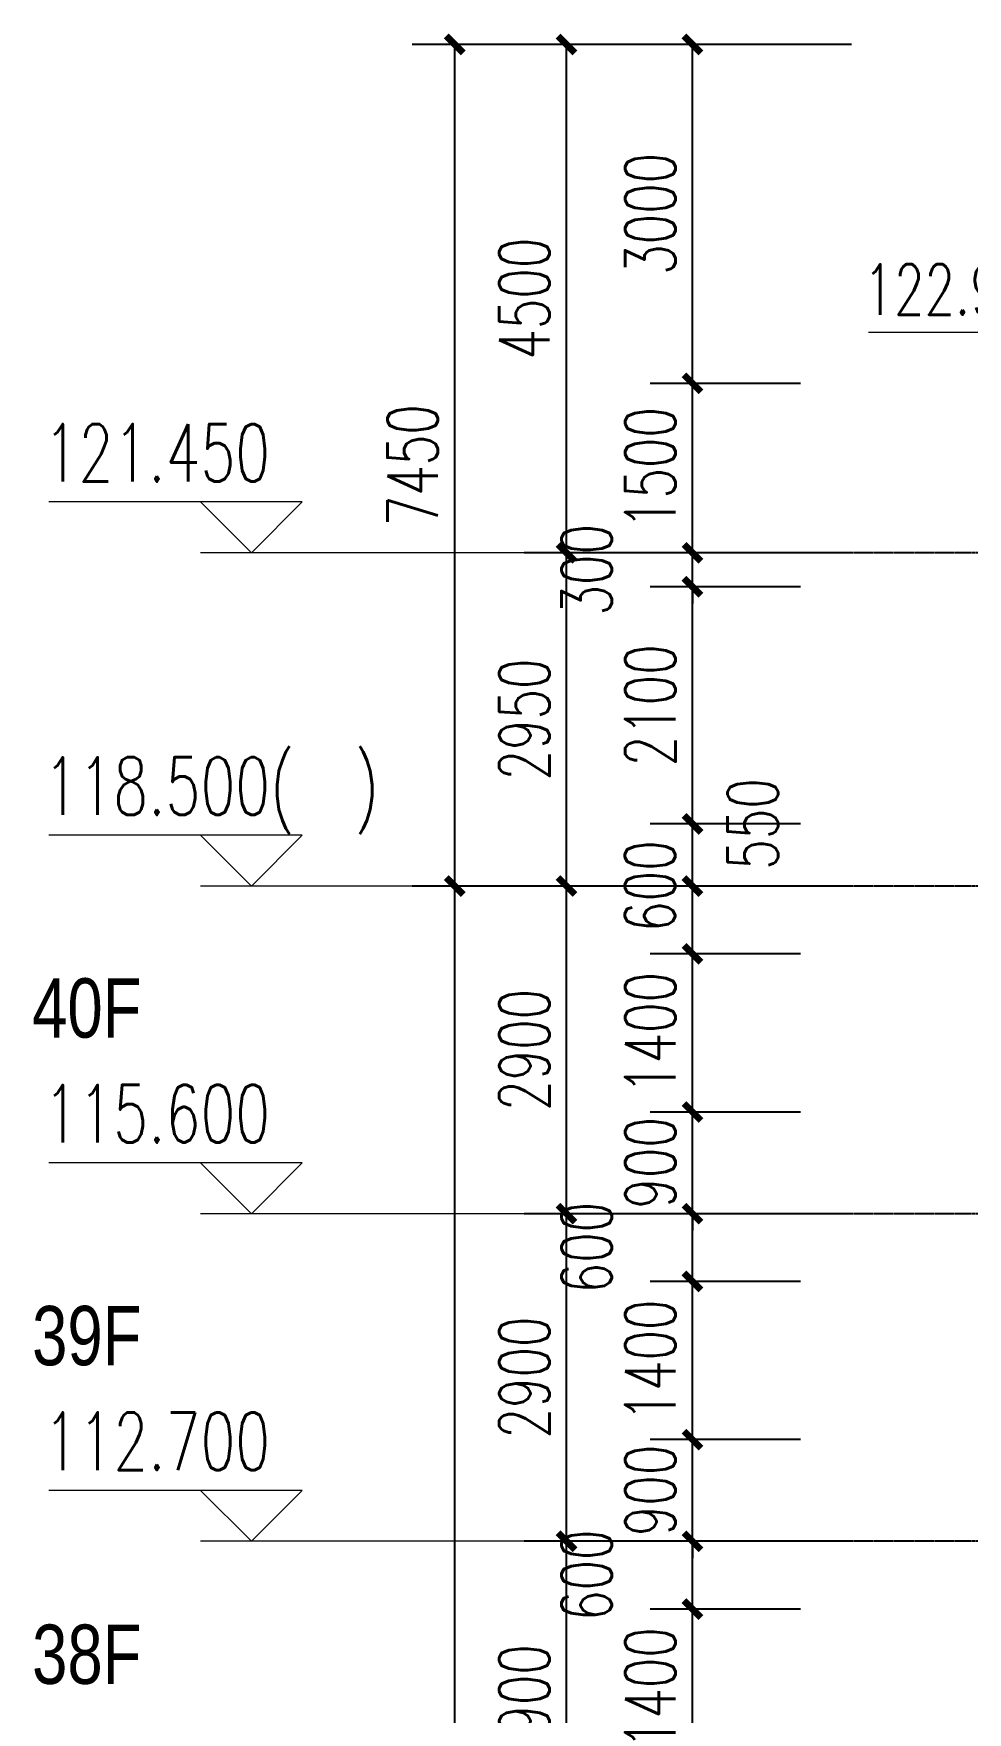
# Model space of a CAD drawing. Header units: millimetres. Extents: x 43 to 235305, y 0 to 139712.
# Drawn here: x 70 to 8337, y 123893 to 138754 of the extents above; entities that cross this region are included whole.
import ezdxf

# ---------------------------------------------------------------- set-up
doc = ezdxf.new("R2010")
doc.units = ezdxf.units.MM
doc.linetypes.add('DOTE', pattern=[2.42, 2, -0.2, 0.02, -0.2])
for name, color, linetype in [('A-AXIS', 1, 'DOTE'), ('A-AXIS-DIMS', 3, 'Continuous'), ('A-DRWD-DIMS', 144, 'Continuous'), ('A-ROOM-NAME', 255, 'Continuous'), ('AXIS', 3, 'Continuous'), ('PUB_DIM', 3, 'Continuous'), ('PUB_TEXT', 7, 'Continuous')]:
    doc.layers.add(name, color=color, linetype=linetype)
doc.styles.add('_TCH_DIM', font='SIMPLEX', dxfattribs={"bigfont": 'GBCBIG'})
doc.styles.add('_TCH_DIM_T3', font='SIMPLEX', dxfattribs={"width": 0.705882, "bigfont": 'GBCBIG'})
doc.styles.add('ZBHZ', font='zbxw.shx', dxfattribs={"width": 0.7, "bigfont": 'zbhz.shx'})
doc.dimstyles.new('_TCH_ARCH&&150', dxfattribs={"dimtxt": 446.25, "dimasz": 150, "dimexe": 375, "dimexo": 450, "dimgap": 150, "dimtad": 1, "dimdec": 0, "dimzin": 0, "dimdsep": 46, "dimtxsty": '_TCH_DIM_T3', "dimblk": 'ARCHTICK', "dimcen": 0.09, "dimclrt": 7, "dimazin": 2, "dimtfac": 1, "dimtdec": 0, "dimtix": 1, "dimtmove": 2, "dimatfit": 3, "dimfxl": 1, "dimtolj": 1, "dimtzin": 0, "dimarcsym": 0})

# ---------------------------------------------------------------- blocks, each defined once
blk = doc.blocks.new('_ArchTick')
at = {"color": 0, "linetype": 'ByBlock', "const_width": 0.4}
blk.add_lwpolyline([(-0.5, -0.5), (0.5, 0.5)], dxfattribs=at)
blk = doc.blocks.new('*D3808')
at = {"layer": 'A-AXIS-DIMS', "color": 0, "lineweight": -2, "transparency": 16777216}
for p, q in [((7310, 125408), (4413, 125408)), ((4788, 122508), (4788, 125408)), ((7310, 122508), (4413, 122508))]:
    blk.add_line(p, q, dxfattribs=at)
at = {"layer": 'Defpoints', "color": 0, "transparency": 16777216}
for p in [(4788, 125408), (7760, 125408), (7760, 122508)]:
    blk.add_point(p, dxfattribs=at)
at = {"layer": 'A-AXIS-DIMS', "color": 0, "lineweight": -2, "transparency": 16777216, "xscale": 150, "yscale": 150, "zscale": 150}
for p, rotation in [((4788, 125408), 90), ((4788, 122508), 270)]:
    blk.add_blockref('_ArchTick', p, dxfattribs=dict(at, rotation=rotation))
at = {"layer": 'A-AXIS-DIMS', "color": 7, "transparency": 16777216, "insert": (4415, 123958), "char_height": 446.2, "attachment_point": 5, "rotation": 90, "style": '_TCH_DIM_T3'}
blk.add_mtext('\\A1;2900', dxfattribs=at)
blk = doc.blocks.new('*D3809')
at = {"layer": 'A-AXIS-DIMS', "color": 0, "lineweight": -2, "transparency": 16777216}
for p, q in [((7310, 128308), (4413, 128308)), ((4788, 125408), (4788, 128308)), ((7310, 125408), (4413, 125408))]:
    blk.add_line(p, q, dxfattribs=at)
at = {"layer": 'Defpoints', "color": 0, "transparency": 16777216}
for p in [(4788, 128308), (7760, 128308), (7760, 125408)]:
    blk.add_point(p, dxfattribs=at)
at = {"layer": 'A-AXIS-DIMS', "color": 0, "lineweight": -2, "transparency": 16777216, "xscale": 150, "yscale": 150, "zscale": 150}
for p, rotation in [((4788, 128308), 90), ((4788, 125408), 270)]:
    blk.add_blockref('_ArchTick', p, dxfattribs=dict(at, rotation=rotation))
at = {"layer": 'A-AXIS-DIMS', "color": 7, "transparency": 16777216, "insert": (4415, 126858), "char_height": 446.2, "attachment_point": 5, "rotation": 90, "style": '_TCH_DIM_T3'}
blk.add_mtext('\\A1;2900', dxfattribs=at)
blk = doc.blocks.new('*D3810')
at = {"layer": 'A-AXIS-DIMS', "color": 0, "lineweight": -2, "transparency": 16777216}
for p, q in [((7310, 131208), (4413, 131208)), ((4788, 128308), (4788, 131208)), ((7310, 128308), (4413, 128308))]:
    blk.add_line(p, q, dxfattribs=at)
at = {"layer": 'Defpoints', "color": 0, "transparency": 16777216}
for p in [(4788, 131208), (7760, 131208), (7760, 128308)]:
    blk.add_point(p, dxfattribs=at)
at = {"layer": 'A-AXIS-DIMS', "color": 0, "lineweight": -2, "transparency": 16777216, "xscale": 150, "yscale": 150, "zscale": 150}
for p, rotation in [((4788, 131208), 90), ((4788, 128308), 270)]:
    blk.add_blockref('_ArchTick', p, dxfattribs=dict(at, rotation=rotation))
at = {"layer": 'A-AXIS-DIMS', "color": 7, "transparency": 16777216, "insert": (4415, 129758), "char_height": 446.2, "attachment_point": 5, "rotation": 90, "style": '_TCH_DIM_T3'}
blk.add_mtext('\\A1;2900', dxfattribs=at)
blk = doc.blocks.new('*D3812')
at = {"layer": 'Defpoints', "color": 0, "transparency": 16777216}
for p in [(3798, 131208), (7248, 131208), (7248, 12708)]:
    blk.add_point(p, dxfattribs=at)
at = {"layer": 'PUB_DIM', "color": 0, "lineweight": -2, "transparency": 16777216}
for p, q in [((6798, 131208), (3423, 131208)), ((3798, 12708), (3798, 131208)), ((6798, 12708), (3423, 12708))]:
    blk.add_line(p, q, dxfattribs=at)
at = {"layer": 'PUB_DIM', "color": 0, "lineweight": -2, "transparency": 16777216, "xscale": 150, "yscale": 150, "zscale": 150}
for p, rotation in [((3798, 131208), 90), ((3798, 12708), 270)]:
    blk.add_blockref('_ArchTick', p, dxfattribs=dict(at, rotation=rotation))
at = {"layer": 'PUB_DIM', "color": 7, "transparency": 16777216, "insert": (3425, 71958), "char_height": 446.2, "attachment_point": 5, "rotation": 90, "style": '_TCH_DIM_T3'}
blk.add_mtext('\\A1;118500', dxfattribs=at)
blk = doc.blocks.new('*D3813')
at = {"layer": 'Defpoints', "color": 0, "transparency": 16777216}
for p in [(3798, 138658), (7248, 138658), (7248, 131208)]:
    blk.add_point(p, dxfattribs=at)
at = {"layer": 'PUB_DIM', "color": 0, "lineweight": -2, "transparency": 16777216}
for p, q in [((6798, 138658), (3423, 138658)), ((3798, 131208), (3798, 138658)), ((6798, 131208), (3423, 131208))]:
    blk.add_line(p, q, dxfattribs=at)
at = {"layer": 'PUB_DIM', "color": 0, "lineweight": -2, "transparency": 16777216, "xscale": 150, "yscale": 150, "zscale": 150}
for p, rotation in [((3798, 138658), 90), ((3798, 131208), 270)]:
    blk.add_blockref('_ArchTick', p, dxfattribs=dict(at, rotation=rotation))
at = {"layer": 'PUB_DIM', "color": 7, "transparency": 16777216, "insert": (3425, 134933), "char_height": 446.2, "attachment_point": 5, "rotation": 90, "style": '_TCH_DIM_T3'}
blk.add_mtext('\\A1;7450', dxfattribs=at)
blk = doc.blocks.new('*D4038')
at = {"layer": 'A-DRWD-DIMS', "color": 0, "lineweight": -2, "transparency": 16777216}
for p, q in [((6860, 124808), (5528, 124808)), ((5903, 123408), (5903, 124808)), ((6860, 123408), (5528, 123408))]:
    blk.add_line(p, q, dxfattribs=at)
at = {"layer": 'Defpoints', "color": 0, "transparency": 16777216}
for p in [(5903, 124808), (7310, 124808), (7310, 123408)]:
    blk.add_point(p, dxfattribs=at)
at = {"layer": 'A-DRWD-DIMS', "color": 0, "lineweight": -2, "transparency": 16777216, "xscale": 150, "yscale": 150, "zscale": 150}
for p, rotation in [((5903, 124808), 90), ((5903, 123408), 270)]:
    blk.add_blockref('_ArchTick', p, dxfattribs=dict(at, rotation=rotation))
at = {"layer": 'A-DRWD-DIMS', "color": 7, "transparency": 16777216, "insert": (5530, 124108), "char_height": 446.2, "attachment_point": 5, "rotation": 90, "style": '_TCH_DIM_T3'}
blk.add_mtext('\\A1;1400', dxfattribs=at)
blk = doc.blocks.new('*D4039')
at = {"layer": 'A-DRWD-DIMS', "color": 0, "lineweight": -2, "transparency": 16777216}
for p, q in [((6860, 125408), (5528, 125408)), ((5903, 124808), (5903, 125408)), ((6860, 124808), (5528, 124808))]:
    blk.add_line(p, q, dxfattribs=at)
at = {"layer": 'Defpoints', "color": 0, "transparency": 16777216}
for p in [(5903, 125408), (7310, 125408), (7310, 124808)]:
    blk.add_point(p, dxfattribs=at)
at = {"layer": 'A-DRWD-DIMS', "color": 0, "lineweight": -2, "transparency": 16777216, "xscale": 150, "yscale": 150, "zscale": 150}
for p, rotation in [((5903, 125408), 90), ((5903, 124808), 270)]:
    blk.add_blockref('_ArchTick', p, dxfattribs=dict(at, rotation=rotation))
at = {"layer": 'A-DRWD-DIMS', "color": 7, "transparency": 16777216, "insert": (4966, 125108), "char_height": 446.2, "attachment_point": 5, "rotation": 90, "style": '_TCH_DIM_T3'}
blk.add_mtext('\\A1;600', dxfattribs=at)
blk = doc.blocks.new('*D4040')
at = {"layer": 'A-DRWD-DIMS', "color": 0, "lineweight": -2, "transparency": 16777216}
for p, q in [((5903, 126308), (5903, 126458)), ((6860, 126308), (5528, 126308)), ((5903, 125408), (5903, 126308)), ((6860, 125408), (5528, 125408)), ((5903, 125408), (5903, 125258))]:
    blk.add_line(p, q, dxfattribs=at)
at = {"layer": 'Defpoints', "color": 0, "transparency": 16777216}
for p in [(5903, 126308), (7310, 126308), (7310, 125408)]:
    blk.add_point(p, dxfattribs=at)
at = {"layer": 'A-DRWD-DIMS', "color": 0, "lineweight": -2, "transparency": 16777216, "xscale": 150, "yscale": 150, "zscale": 150}
for p, rotation in [((5903, 126308), 270), ((5903, 125408), 90)]:
    blk.add_blockref('_ArchTick', p, dxfattribs=dict(at, rotation=rotation))
at = {"layer": 'A-DRWD-DIMS', "color": 7, "transparency": 16777216, "insert": (5530, 125858), "char_height": 446.2, "attachment_point": 5, "rotation": 90, "style": '_TCH_DIM_T3'}
blk.add_mtext('\\A1;900', dxfattribs=at)
blk = doc.blocks.new('*D4041')
at = {"layer": 'A-DRWD-DIMS', "color": 0, "lineweight": -2, "transparency": 16777216}
for p, q in [((6860, 127708), (5528, 127708)), ((5903, 126308), (5903, 127708)), ((6860, 126308), (5528, 126308))]:
    blk.add_line(p, q, dxfattribs=at)
at = {"layer": 'Defpoints', "color": 0, "transparency": 16777216}
for p in [(5903, 127708), (7310, 127708), (7310, 126308)]:
    blk.add_point(p, dxfattribs=at)
at = {"layer": 'A-DRWD-DIMS', "color": 0, "lineweight": -2, "transparency": 16777216, "xscale": 150, "yscale": 150, "zscale": 150}
for p, rotation in [((5903, 127708), 90), ((5903, 126308), 270)]:
    blk.add_blockref('_ArchTick', p, dxfattribs=dict(at, rotation=rotation))
at = {"layer": 'A-DRWD-DIMS', "color": 7, "transparency": 16777216, "insert": (5530, 127008), "char_height": 446.2, "attachment_point": 5, "rotation": 90, "style": '_TCH_DIM_T3'}
blk.add_mtext('\\A1;1400', dxfattribs=at)
blk = doc.blocks.new('*D4042')
at = {"layer": 'A-DRWD-DIMS', "color": 0, "lineweight": -2, "transparency": 16777216}
for p, q in [((6860, 128308), (5528, 128308)), ((5903, 127708), (5903, 128308)), ((6860, 127708), (5528, 127708))]:
    blk.add_line(p, q, dxfattribs=at)
at = {"layer": 'Defpoints', "color": 0, "transparency": 16777216}
for p in [(5903, 128308), (7310, 128308), (7310, 127708)]:
    blk.add_point(p, dxfattribs=at)
at = {"layer": 'A-DRWD-DIMS', "color": 0, "lineweight": -2, "transparency": 16777216, "xscale": 150, "yscale": 150, "zscale": 150}
for p, rotation in [((5903, 128308), 90), ((5903, 127708), 270)]:
    blk.add_blockref('_ArchTick', p, dxfattribs=dict(at, rotation=rotation))
at = {"layer": 'A-DRWD-DIMS', "color": 7, "transparency": 16777216, "insert": (4966, 128008), "char_height": 446.2, "attachment_point": 5, "rotation": 90, "style": '_TCH_DIM_T3'}
blk.add_mtext('\\A1;600', dxfattribs=at)
blk = doc.blocks.new('*D4043')
at = {"layer": 'A-DRWD-DIMS', "color": 0, "lineweight": -2, "transparency": 16777216}
for p, q in [((5903, 129208), (5903, 129358)), ((6860, 129208), (5528, 129208)), ((5903, 128308), (5903, 129208)), ((6860, 128308), (5528, 128308)), ((5903, 128308), (5903, 128158))]:
    blk.add_line(p, q, dxfattribs=at)
at = {"layer": 'Defpoints', "color": 0, "transparency": 16777216}
for p in [(5903, 129208), (7310, 129208), (7310, 128308)]:
    blk.add_point(p, dxfattribs=at)
at = {"layer": 'A-DRWD-DIMS', "color": 0, "lineweight": -2, "transparency": 16777216, "xscale": 150, "yscale": 150, "zscale": 150}
for p, rotation in [((5903, 129208), 270), ((5903, 128308), 90)]:
    blk.add_blockref('_ArchTick', p, dxfattribs=dict(at, rotation=rotation))
at = {"layer": 'A-DRWD-DIMS', "color": 7, "transparency": 16777216, "insert": (5530, 128758), "char_height": 446.2, "attachment_point": 5, "rotation": 90, "style": '_TCH_DIM_T3'}
blk.add_mtext('\\A1;900', dxfattribs=at)
blk = doc.blocks.new('*D4044')
at = {"layer": 'A-DRWD-DIMS', "color": 0, "lineweight": -2, "transparency": 16777216}
for p, q in [((6860, 130608), (5528, 130608)), ((5903, 129208), (5903, 130608)), ((6860, 129208), (5528, 129208))]:
    blk.add_line(p, q, dxfattribs=at)
at = {"layer": 'Defpoints', "color": 0, "transparency": 16777216}
for p in [(5903, 130608), (7310, 130608), (7310, 129208)]:
    blk.add_point(p, dxfattribs=at)
at = {"layer": 'A-DRWD-DIMS', "color": 0, "lineweight": -2, "transparency": 16777216, "xscale": 150, "yscale": 150, "zscale": 150}
for p, rotation in [((5903, 130608), 90), ((5903, 129208), 270)]:
    blk.add_blockref('_ArchTick', p, dxfattribs=dict(at, rotation=rotation))
at = {"layer": 'A-DRWD-DIMS', "color": 7, "transparency": 16777216, "insert": (5530, 129908), "char_height": 446.2, "attachment_point": 5, "rotation": 90, "style": '_TCH_DIM_T3'}
blk.add_mtext('\\A1;1400', dxfattribs=at)
blk = doc.blocks.new('*D4045')
at = {"layer": 'A-DRWD-DIMS', "color": 0, "lineweight": -2, "transparency": 16777216}
for p, q in [((6860, 131208), (5528, 131208)), ((5903, 130608), (5903, 131208)), ((6860, 130608), (5528, 130608))]:
    blk.add_line(p, q, dxfattribs=at)
at = {"layer": 'Defpoints', "color": 0, "transparency": 16777216}
for p in [(5903, 131208), (7310, 131208), (7310, 130608)]:
    blk.add_point(p, dxfattribs=at)
at = {"layer": 'A-DRWD-DIMS', "color": 0, "lineweight": -2, "transparency": 16777216, "xscale": 150, "yscale": 150, "zscale": 150}
for p, rotation in [((5903, 131208), 90), ((5903, 130608), 270)]:
    blk.add_blockref('_ArchTick', p, dxfattribs=dict(at, rotation=rotation))
at = {"layer": 'A-DRWD-DIMS', "color": 7, "transparency": 16777216, "insert": (5528, 131208), "char_height": 446.2, "attachment_point": 5, "rotation": 90, "style": '_TCH_DIM_T3'}
blk.add_mtext('\\A1;600', dxfattribs=at)
blk = doc.blocks.new('*D4046')
at = {"layer": 'A-DRWD-DIMS', "color": 0, "lineweight": -2, "transparency": 16777216}
for p, q in [((6860, 131758), (5528, 131758)), ((5903, 131208), (5903, 131758)), ((6860, 131208), (5528, 131208))]:
    blk.add_line(p, q, dxfattribs=at)
at = {"layer": 'Defpoints', "color": 0, "transparency": 16777216}
for p in [(5903, 131758), (7310, 131758), (7310, 131208)]:
    blk.add_point(p, dxfattribs=at)
at = {"layer": 'A-DRWD-DIMS', "color": 0, "lineweight": -2, "transparency": 16777216, "xscale": 150, "yscale": 150, "zscale": 150}
for p, rotation in [((5903, 131758), 90), ((5903, 131208), 270)]:
    blk.add_blockref('_ArchTick', p, dxfattribs=dict(at, rotation=rotation))
at = {"layer": 'A-DRWD-DIMS', "color": 7, "transparency": 16777216, "insert": (6437, 131758), "char_height": 446.2, "attachment_point": 5, "rotation": 90, "style": '_TCH_DIM_T3'}
blk.add_mtext('\\A1;550', dxfattribs=at)
blk = doc.blocks.new('*D4047')
at = {"layer": 'A-DRWD-DIMS', "color": 0, "lineweight": -2, "transparency": 16777216}
for p, q in [((6860, 133858), (5528, 133858)), ((5903, 131758), (5903, 133858)), ((6860, 131758), (5528, 131758))]:
    blk.add_line(p, q, dxfattribs=at)
at = {"layer": 'Defpoints', "color": 0, "transparency": 16777216}
for p in [(5903, 133858), (7310, 133858), (7310, 131758)]:
    blk.add_point(p, dxfattribs=at)
at = {"layer": 'A-DRWD-DIMS', "color": 0, "lineweight": -2, "transparency": 16777216, "xscale": 150, "yscale": 150, "zscale": 150}
for p, rotation in [((5903, 133858), 90), ((5903, 131758), 270)]:
    blk.add_blockref('_ArchTick', p, dxfattribs=dict(at, rotation=rotation))
at = {"layer": 'A-DRWD-DIMS', "color": 7, "transparency": 16777216, "insert": (5530, 132808), "char_height": 446.2, "attachment_point": 5, "rotation": 90, "style": '_TCH_DIM_T3'}
blk.add_mtext('\\A1;2100', dxfattribs=at)
blk = doc.blocks.new('*D4048')
at = {"layer": 'A-DRWD-DIMS', "color": 0, "lineweight": -2, "transparency": 16777216}
for p, q in [((5903, 134158), (5903, 134308)), ((6860, 134158), (5528, 134158)), ((5903, 133858), (5903, 134158)), ((6860, 133858), (5528, 133858)), ((5903, 133858), (5903, 133708))]:
    blk.add_line(p, q, dxfattribs=at)
at = {"layer": 'Defpoints', "color": 0, "transparency": 16777216}
for p in [(5903, 134158), (7310, 134158), (7310, 133858)]:
    blk.add_point(p, dxfattribs=at)
at = {"layer": 'A-DRWD-DIMS', "color": 0, "lineweight": -2, "transparency": 16777216, "xscale": 150, "yscale": 150, "zscale": 150}
for p, rotation in [((5903, 134158), 270), ((5903, 133858), 90)]:
    blk.add_blockref('_ArchTick', p, dxfattribs=dict(at, rotation=rotation))
at = {"layer": 'A-DRWD-DIMS', "color": 7, "transparency": 16777216, "insert": (4966, 134008), "char_height": 446.2, "attachment_point": 5, "rotation": 90, "style": '_TCH_DIM_T3'}
blk.add_mtext('\\A1;300', dxfattribs=at)
blk = doc.blocks.new('*D4049')
at = {"layer": 'A-DRWD-DIMS', "color": 0, "lineweight": -2, "transparency": 16777216}
for p, q in [((6860, 135658), (5528, 135658)), ((5903, 134158), (5903, 135658)), ((6860, 134158), (5528, 134158))]:
    blk.add_line(p, q, dxfattribs=at)
at = {"layer": 'Defpoints', "color": 0, "transparency": 16777216}
for p in [(5903, 135658), (7310, 135658), (7310, 134158)]:
    blk.add_point(p, dxfattribs=at)
at = {"layer": 'A-DRWD-DIMS', "color": 0, "lineweight": -2, "transparency": 16777216, "xscale": 150, "yscale": 150, "zscale": 150}
for p, rotation in [((5903, 135658), 90), ((5903, 134158), 270)]:
    blk.add_blockref('_ArchTick', p, dxfattribs=dict(at, rotation=rotation))
at = {"layer": 'A-DRWD-DIMS', "color": 7, "transparency": 16777216, "insert": (5530, 134908), "char_height": 446.2, "attachment_point": 5, "rotation": 90, "style": '_TCH_DIM_T3'}
blk.add_mtext('\\A1;1500', dxfattribs=at)
blk = doc.blocks.new('*D4050')
at = {"layer": 'A-DRWD-DIMS', "color": 0, "lineweight": -2, "transparency": 16777216}
for p, q in [((6860, 138658), (5528, 138658)), ((5903, 135658), (5903, 138658)), ((6860, 135658), (5528, 135658))]:
    blk.add_line(p, q, dxfattribs=at)
at = {"layer": 'Defpoints', "color": 0, "transparency": 16777216}
for p in [(5903, 138658), (7310, 138658), (7310, 135658)]:
    blk.add_point(p, dxfattribs=at)
at = {"layer": 'A-DRWD-DIMS', "color": 0, "lineweight": -2, "transparency": 16777216, "xscale": 150, "yscale": 150, "zscale": 150}
for p, rotation in [((5903, 138658), 90), ((5903, 135658), 270)]:
    blk.add_blockref('_ArchTick', p, dxfattribs=dict(at, rotation=rotation))
at = {"layer": 'A-DRWD-DIMS', "color": 7, "transparency": 16777216, "insert": (5530, 137158), "char_height": 446.2, "attachment_point": 5, "rotation": 90, "style": '_TCH_DIM_T3'}
blk.add_mtext('\\A1;3000', dxfattribs=at)
blk = doc.blocks.new('*D4051')
at = {"layer": 'A-AXIS-DIMS', "color": 0, "lineweight": -2, "transparency": 16777216}
for p, q in [((7310, 134158), (4413, 134158)), ((4788, 131208), (4788, 134158)), ((7310, 131208), (4413, 131208))]:
    blk.add_line(p, q, dxfattribs=at)
at = {"layer": 'Defpoints', "color": 0, "transparency": 16777216}
for p in [(4788, 134158), (7760, 134158), (7760, 131208)]:
    blk.add_point(p, dxfattribs=at)
at = {"layer": 'A-AXIS-DIMS', "color": 0, "lineweight": -2, "transparency": 16777216, "xscale": 150, "yscale": 150, "zscale": 150}
for p, rotation in [((4788, 134158), 90), ((4788, 131208), 270)]:
    blk.add_blockref('_ArchTick', p, dxfattribs=dict(at, rotation=rotation))
at = {"layer": 'A-AXIS-DIMS', "color": 7, "transparency": 16777216, "insert": (4415, 132683), "char_height": 446.2, "attachment_point": 5, "rotation": 90, "style": '_TCH_DIM_T3'}
blk.add_mtext('\\A1;2950', dxfattribs=at)
blk = doc.blocks.new('*D4052')
at = {"layer": 'A-AXIS-DIMS', "color": 0, "lineweight": -2, "transparency": 16777216}
for p, q in [((7310, 138658), (4413, 138658)), ((4788, 134158), (4788, 138658)), ((7310, 134158), (4413, 134158))]:
    blk.add_line(p, q, dxfattribs=at)
at = {"layer": 'Defpoints', "color": 0, "transparency": 16777216}
for p in [(4788, 138658), (7760, 138658), (7760, 134158)]:
    blk.add_point(p, dxfattribs=at)
at = {"layer": 'A-AXIS-DIMS', "color": 0, "lineweight": -2, "transparency": 16777216, "xscale": 150, "yscale": 150, "zscale": 150}
for p, rotation in [((4788, 138658), 90), ((4788, 134158), 270)]:
    blk.add_blockref('_ArchTick', p, dxfattribs=dict(at, rotation=rotation))
at = {"layer": 'A-AXIS-DIMS', "color": 7, "transparency": 16777216, "insert": (4415, 136408), "char_height": 446.2, "attachment_point": 5, "rotation": 90, "style": '_TCH_DIM_T3'}
blk.add_mtext('\\A1;4500', dxfattribs=at)

msp = doc.modelspace()

# ---------------------------------------------------------------- linework, layer by layer
at = {"layer": 'A-AXIS', "linetype": 'DOTE'}
for p, q in [((39673.9, 134158), (7310.1, 134158)), ((39673.9, 131208), (7310.1, 131208)), ((39673.9, 128308), (7310.1, 128308)), ((39673.9, 125408), (7310.1, 125408))]:
    msp.add_line(p, q, dxfattribs=at)
at = {"layer": 'AXIS', "lineweight": 0}
for p, q in [((9410.7, 136108), (7461.5, 136108)), ((2448.1, 134608), (204.1, 134608)), ((1998.1, 134158), (1548.1, 134608)), ((1998.1, 134158), (2448.1, 134608)), ((4776.7, 134158), (1548.1, 134158)), ((2448.1, 131658), (204.1, 131658)), ((1998.1, 131208), (1548.1, 131658)), ((1998.1, 131208), (2448.1, 131658)), ((4776.7, 131208), (1548.1, 131208)), ((2448.1, 128758), (204.1, 128758)), ((1998.1, 128308), (1548.1, 128758)), ((1998.1, 128308), (2448.1, 128758)), ((4776.7, 128308), (1548.1, 128308)), ((2448.1, 125858), (204.1, 125858)), ((1998.1, 125408), (1548.1, 125858)), ((1998.1, 125408), (2448.1, 125858)), ((4776.7, 125408), (1548.1, 125408))]:
    msp.add_line(p, q, dxfattribs=at)

# ---------------------------------------------------------------- texts
at = {"layer": 'A-ROOM-NAME', "style": 'ZBHZ', "width": 0.8}
for s, p in [('40F', (57.3, 129866.2)), ('39F', (57.3, 126966.2)), ('38F', (57.3, 124145.7))]:
    msp.add_text(s, height=525, dxfattribs=at).set_placement(p)
at = {"layer": 'PUB_TEXT', "lineweight": 0, "style": '_TCH_DIM', "width": 0.705882}
for s, height, p in [('122.950', 446.25, (7416.5, 136265.5)), ('121.450', 510, (159.1, 134788)), ('118.500(', 510, (159.1, 131838)), (')', 510, (2911.8, 131838)), ('115.600', 510, (159.1, 128938)), ('112.700', 510, (159.1, 126038))]:
    msp.add_text(s, height=height, dxfattribs=at).set_placement(p)

# ---------------------------------------------------------------- dimensions: what is measured, and where the dimension line sits
at = {"layer": 'A-AXIS-DIMS'}
for p1, p2, picture, middle in [((7760.1, 134158), (7760.1, 138658), '*D4052', (4414.7, 136408)), ((7760.1, 131208), (7760.1, 134158), '*D4051', (4414.7, 132683)), ((7760.1, 128308), (7760.1, 131208), '*D3810', (4414.7, 129758)), ((7760.1, 125408), (7760.1, 128308), '*D3809', (4414.7, 126858)), ((7760.1, 122508), (7760.1, 125408), '*D3808', (4414.7, 123958))]:
    dim = msp.add_aligned_dim(p1=p1, p2=p2, distance=2972.3, dimstyle='_TCH_ARCH&&150', dxfattribs=at)
    dim.commit()
    dim.dimension.update_dxf_attribs({"geometry": picture, "text_midpoint": middle})
at = {"layer": 'A-DRWD-DIMS'}
for p1, p2, picture, middle in [((7310.1, 135658), (7310.1, 138658), '*D4050', (5529.9, 137158)), ((7310.1, 134158), (7310.1, 135658), '*D4049', (5529.9, 134908)), ((7310.1, 131758), (7310.1, 133858), '*D4047', (5529.9, 132808)), ((7310.1, 129208), (7310.1, 130608), '*D4044', (5529.9, 129908)), ((7310.1, 128308), (7310.1, 129208), '*D4043', (5529.9, 128758)), ((7310.1, 126308), (7310.1, 127708), '*D4041', (5529.9, 127008)), ((7310.1, 125408), (7310.1, 126308), '*D4040', (5529.9, 125858)), ((7310.1, 123408), (7310.1, 124808), '*D4038', (5529.9, 124108))]:
    dim = msp.add_aligned_dim(p1=p1, p2=p2, distance=1407, dimstyle='_TCH_ARCH&&150', dxfattribs=at)
    dim.commit()
    dim.dimension.update_dxf_attribs({"geometry": picture, "text_midpoint": middle})
for base, p1, p2, picture, middle in [((5903, 134158), (7310.1, 133858), (7310.1, 134158), '*D4048', (4965.5, 134008)), ((5903, 131758), (7310.1, 131208), (7310.1, 131758), '*D4046', (6436.7, 131758)), ((5903, 131208), (7310.1, 130608), (7310.1, 131208), '*D4045', (5528, 131208)), ((5903, 128308), (7310.1, 127708), (7310.1, 128308), '*D4042', (4965.5, 128008)), ((5903, 125408), (7310.1, 124808), (7310.1, 125408), '*D4039', (4965.5, 125108))]:
    dim = msp.add_linear_dim(base=base, p1=p1, p2=p2, angle=90, dimstyle='_TCH_ARCH&&150', dxfattribs=at)
    dim.commit()
    dim.dimension.update_dxf_attribs({"geometry": picture, "text_midpoint": middle, "dimtype": 161})
at = {"layer": 'PUB_DIM'}
for p1, p2, picture, middle in [((7248.1, 131208), (7248.1, 138658), '*D3813', (3425, 134933)), ((7248.1, 12708), (7248.1, 131208), '*D3812', (3425, 71958))]:
    dim = msp.add_aligned_dim(p1=p1, p2=p2, distance=3450, dimstyle='_TCH_ARCH&&150', dxfattribs=at)
    dim.commit()
    dim.dimension.update_dxf_attribs({"geometry": picture, "text_midpoint": middle})

doc.saveas('drawing.dxf')
